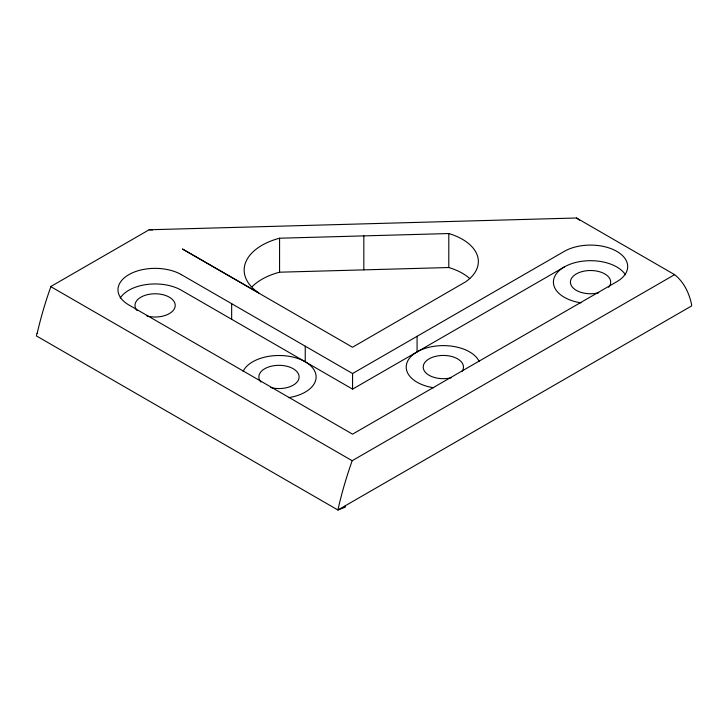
<?xml version="1.0" encoding="UTF-8"?>
<svg xmlns="http://www.w3.org/2000/svg" width="728" height="728" viewBox="0 0 728 728"><rect width="100%" height="100%" fill="white"/><g stroke="black" fill="none" stroke-linecap="round" stroke-linejoin="round"><path stroke-width="1.09" d="M231.65 319.283L231.659 303.685M252.298 286.523A60.779 35.099 0 0 1 279.57 272.199L279.579 238.211L448.803 233.542A54.609 31.532 0 0 1 465.147 282.127L352.516 347.238L182.4 248.976L258.759 292.929A60.779 35.099 0 0 1 279.579 238.211M305.241 361.789L305.25 346.191M345.309 505.742L345.3 507.134L337.919 510L36.4 335.908L36.982 333.306M564.3 266.967L352.57 389.125L352.57 373.528L181.372 274.647M363.827 269.87L363.827 235.89M433.724 387.769A37.128 21.44 0 0 1 417.08 351.897L417.089 336.3M469.788 278.596A54.609 31.532 0 0 0 448.794 267.531L448.803 233.542M352.161 460.706L350.723 464.928A283.283 163.554 -60 0 0 338.502 507.398L337.919 510L691.6 305.951L691.6 304.55A112.412 64.91 -60 0 0 674.619 274.665L576.521 218L149.149 229.775L50.696 286.577L352.161 460.706L674.619 274.665M352.57 373.528L564.3 251.369A37.128 21.44 0 0 1 616.816 251.378A37.128 21.44 0 0 1 616.816 281.7L352.552 434.161L128.847 304.95A37.128 21.44 0 0 1 128.856 274.629A37.128 21.44 0 0 1 181.372 274.647M279.57 272.199L448.794 267.531M149.149 229.775L152.552 229.966M352.57 389.125L181.372 290.245A37.128 21.44 0 0 0 120.211 298.061M576.521 218L579.506 220.12M137.064 310.538A20.12 11.621 0 0 1 151.788 293.939A20.12 11.621 0 0 1 175.066 306.87A20.12 11.621 0 0 1 146.919 316.007M37.183 333.26A283.219 163.509 -60 0 1 50.896 286.577M580.935 302.839A37.128 21.44 0 0 1 563.181 267.64A37.128 21.44 0 0 1 625.443 274.802M598.744 292.747A20.129 11.621 0 0 1 570.579 283.592A20.129 11.621 0 0 1 593.884 270.67A20.129 11.621 0 0 1 608.608 287.278M451.524 377.686A20.129 11.621 0 0 1 423.432 368.787A20.129 11.621 0 0 1 445.791 355.528A20.129 11.621 0 0 1 461.934 371.517M260.924 382.082A20.129 11.621 0 0 1 275.657 365.483A20.129 11.621 0 0 1 298.953 378.414A20.129 11.621 0 0 1 270.789 387.56M417.08 351.897A37.128 21.44 0 0 1 479.206 361.516M243.125 371.38A37.128 21.44 0 0 1 305.25 361.789A37.128 21.44 0 0 1 288.588 397.652"/></g></svg>
